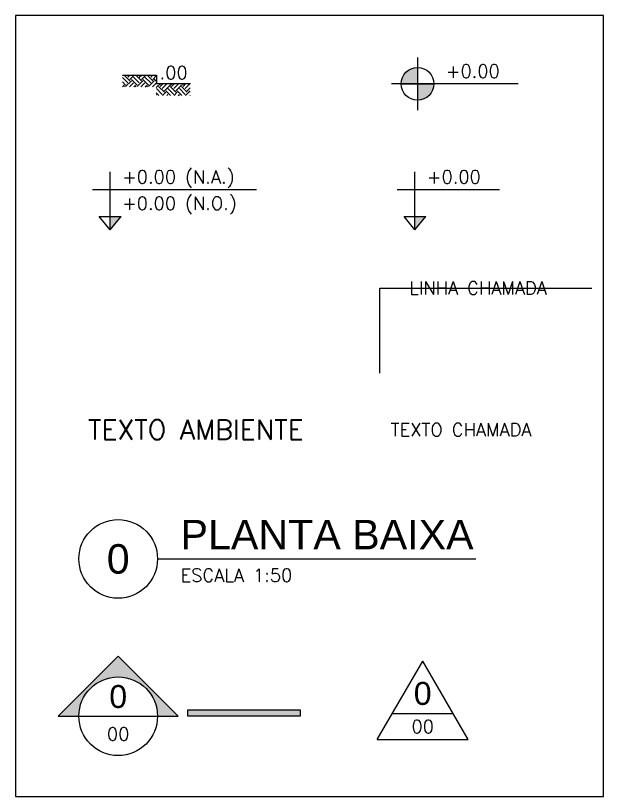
# Model space of a CAD drawing. Header units: millimetres. Extents: x -84873 to 45490, y -31 to 107079.
# Drawn here: x -84873 to -80389, y 31348 to 37306 of the extents above; entities that cross this region are included whole.
import ezdxf
from ezdxf.enums import TextEntityAlignment as Align

# ---------------------------------------------------------------- set-up
doc = ezdxf.new("R2010")
doc.units = ezdxf.units.MM
for name, color, linetype, true_color in [('ARQ-SÍMBOLOS', 2, 'Continuous', 0xffff00), ('ARQ-TEXTO2', 2, 'Continuous', 0xffff00), ('ARQ-TEXTO3', 3, 'Continuous', 0x00ff00), ('ARQ-TEXTO4', 4, 'Continuous', 0x00ffff), ('COTAS1', 30, 'Continuous', 0xff7f00)]:
    doc.layers.add(name, color=color, linetype=linetype, true_color=true_color)
doc.styles.add('QCADDimTextStyle', font='txt')
doc.styles.add('textstyle209', font='')
doc.styles.add('textstyle210', font='')
doc.styles.add('textstyle211', font='romans')
doc.styles.add('textstyle212', font='romans')
doc.styles.add('textstyle213', font='romans')
doc.styles.add('textstyle214', font='romans')
doc.styles.add('textstyle215', font='romans')
doc.styles.add('textstyle216', font='romans')
doc.styles.add('textstyle217', font='arial.ttf')
doc.styles.add('textstyle218', font='arial.ttf')
doc.styles.add('textstyle219', font='')
doc.styles.add('textstyle220', font='romans')
doc.styles.add('textstyle221', font='arial.ttf')
doc.styles.add('textstyle222', font='romans')
doc.styles.add('textstyle223', font='arial.ttf')
doc.styles.add('textstyle436', font='romans')
doc.styles.add('textstyle437', font='arial.ttf')
doc.styles.add('textstyle438', font='arial.ttf')
doc.styles.add('textstyle77', font='romans')
doc.styles.add('textstyle78', font='arial.ttf')
doc.styles.add('textstyle82', font='romans')
doc.styles.add('textstyle83', font='arial.ttf')
doc.styles.add('textstyle84', font='romans')
doc.styles.add('textstyle85', font='romans')
doc.styles.add('textstyle86', font='romans')
doc.styles.add('textstyle87', font='romans')
doc.styles.add('textstyle88', font='romans')
doc.styles.get('textstyle209').set_extended_font_data('romans')
doc.styles.get('textstyle210').set_extended_font_data('romans')
doc.styles.get('textstyle219').set_extended_font_data('romans')
doc.dimstyles.new('QCADDimStyle', dxfattribs={"dimscale": 0.5, "dimtxt": 0.2, "dimasz": 0.15, "dimexe": 0.1, "dimexo": 0.2, "dimgap": 0.15, "dimtad": 1, "dimtoh": 1, "dimzin": 4, "dimdsep": 46, "dimtxsty": 'QCADDimTextStyle', "dimcen": 0.09, "dimclrt": 2, "dimadec": 0, "dimazin": 0, "dimtfac": 1, "dimtdec": 4, "dimtofl": 0, "dimtmove": 2, "dimatfit": 3, "dimfxl": 1, "dimtolj": 1, "dimtzin": 0, "dimarcsym": 0})

# ---------------------------------------------------------------- blocks, each defined once
blk = doc.blocks.new('Nível_Planta')
at = {"layer": 'ARQ-SÍMBOLOS', "ltscale": 0.1, "true_color": 0xff0000, "transparency": 33554687}
h = blk.add_hatch(color=1, dxfattribs=at)
edge = h.paths.add_edge_path(flags=0)
edge.add_line((-0.25, 0), (0, 0))
edge.add_line((0, 0), (0, 0.25))
edge.add_arc((0, 0), 0.25, 90, 180)
edge = h.paths.add_edge_path(flags=0)
edge.add_line((0.25, 0), (0, 0))
edge.add_line((0, 0), (0, -0.25))
edge.add_arc((0, 0), 0.25, 270, 360)
at = {"layer": 'ARQ-SÍMBOLOS', "color": 1, "true_color": 0xff0000}
for p, q in [((0, 0.4), (0, -0.4)), ((1.535, 0), (-0.4, 0))]:
    blk.add_line(p, q, dxfattribs=at)
at = {"layer": 'ARQ-SÍMBOLOS', "color": 1, "ltscale": 0.1, "true_color": 0xff0000}
blk.add_line((-0.25, 0), (0.25, 0), dxfattribs=at)
at = {"layer": 'ARQ-SÍMBOLOS', "color": 1, "true_color": 0xff0000}
blk.add_circle((0, 0), 0.25, dxfattribs=at)
at = {"layer": 'ARQ-TEXTO2', "style": 'textstyle84'}
blk.add_attdef('NIVEL-ACABADO', text='', height=0.2, dxfattribs=at).set_placement((0.432, 0.034), align=Align.BOTTOM_LEFT)
blk = doc.blocks.new('Nível_Corte')
at = {"layer": 'ARQ-SÍMBOLOS', "true_color": 0xff0000, "transparency": 33554687}
blk.add_hatch(color=1, dxfattribs=at).paths.add_polyline_path([(0.167, 0.202), (0, 0.202), (0, 0)], flags=0)
at = {"layer": 'ARQ-SÍMBOLOS', "color": 1, "true_color": 0xff0000}
for p, q in [((0, 0), (0, 0.884)), ((-0.271, 0.613), (2.235, 0.613)), ((-0.167, 0.202), (0.167, 0.202)), ((0, 0), (-0.167, 0.202)), ((0, 0), (0.167, 0.202))]:
    blk.add_line(p, q, dxfattribs=at)
at = {"layer": 'ARQ-TEXTO2'}
for tag, style, p in [('NIVEL-ACABADO', 'textstyle86', (0.182, 0.647)), ('NIVEL-OSSO', 'textstyle85', (0.182, 0.244))]:
    blk.add_attdef(tag, text='', height=0.2, dxfattribs=dict(at, style=style)).set_placement(p, align=Align.BOTTOM_LEFT)
blk = doc.blocks.new('Nível_Fachada')
at = {"layer": 'ARQ-SÍMBOLOS', "true_color": 0xff0000, "transparency": 33554687}
blk.add_hatch(color=1, dxfattribs=at).paths.add_polyline_path([(0.167, 0.202), (0, 0.202), (0, 0)], flags=0)
at = {"layer": 'ARQ-SÍMBOLOS', "color": 1, "true_color": 0xff0000}
for p, q in [((0, 0), (0, 0.884)), ((-0.271, 0.613), (1.29, 0.613)), ((-0.167, 0.202), (0.167, 0.202)), ((0, 0), (-0.167, 0.202)), ((0, 0), (0.167, 0.202))]:
    blk.add_line(p, q, dxfattribs=at)
at = {"layer": 'ARQ-TEXTO2', "style": 'textstyle87'}
blk.add_attdef('NIVEL-ACABADO', text='', height=0.2, dxfattribs=at).set_placement((0.182, 0.647), align=Align.BOTTOM_LEFT)
blk = doc.blocks.new('Desnível')
at = {"layer": 'ARQ-SÍMBOLOS', "ltscale": 0.1, "true_color": 0x808080, "transparency": 33554687}
h = blk.add_hatch(dxfattribs=at)
h.set_pattern_fill('EARTH', color=8, scale=0.0195, angle=45, style=0, pattern_type=0)
h.set_pattern_definition([(45, (-400.02996, -104.62736), (0, 0.175114994), [0.123825, -0.123825]), (45, (-400.0628, -104.59453), (0, 0.175114994), [0.123825, -0.123825]), (45, (-400.09563, -104.56169), (0, 0.175114994), [0.123825, -0.123825]), (135, (-400.09563, -104.5398), (-0.175114994, -2e-17), [0.123825, -0.123825]), (135, (-400.0628, -104.50697), (-0.175114994, -2e-17), [0.123825, -0.123825]), (135, (-400.02996, -104.47414), (-0.175114994, -2e-17), [0.123825, -0.123825])])
h.paths.add_polyline_path([(-0.003, 0.13), (-0.52, 0.13), (-0.52, -0.052), (-0.003, -0.052)], flags=0)
h.paths.add_polyline_path([(0.514, 0), (-0.003, 0), (-0.003, -0.182), (0.514, -0.182)], flags=0)
at = {"layer": 'ARQ-SÍMBOLOS', "color": 1, "true_color": 0xff0000}
for p, q in [((-0.52, 0.13), (0, 0.13)), ((0, 0.13), (0, 0)), ((0, 0), (0.517, 0))]:
    blk.add_line(p, q, dxfattribs=at)
at = {"layer": 'ARQ-TEXTO2', "style": 'textstyle88'}
blk.add_attdef('DESNIVEL', text='', height=0.2, dxfattribs=at).set_placement((0.048, 0.007), align=Align.BOTTOM_LEFT)
blk = doc.blocks.new('*U74')
at = {"layer": 'ARQ-SÍMBOLOS'}
blk.add_line((0.6, 0), (5.458, 0), dxfattribs=at)
blk.add_circle((0, 0), 0.6, dxfattribs=at)
at = {"layer": 'ARQ-TEXTO2', "style": 'textstyle436'}
blk.add_attdef('ESCALA1', text='', height=0.2, dxfattribs=at).set_placement((0.951, -0.149), align=Align.TOP_LEFT)
at = {"layer": 'ARQ-TEXTO4', "style": 'textstyle438'}
blk.add_attdef('TITULODODESENHO', (0.951, 0.146), '', height=0.45, dxfattribs=at)
at = {"layer": 'ARQ-TEXTO4', "style": 'textstyle437'}
blk.add_attdef('0', text='', height=0.45, dxfattribs=at).set_placement((0, 0), align=Align.MIDDLE)
blk = doc.blocks.new('Símbolo_Corte')
at = {"layer": 'ARQ-SÍMBOLOS', "transparency": 33554687}
h = blk.add_hatch(color=256, dxfattribs=at)
edge = h.paths.add_edge_path(flags=0)
edge.add_line((0, 0.915), (-0.915, 0))
edge.add_line((-0.915, 0), (-0.6, 0))
edge.add_arc((0, 0), 0.6, 0, 180, ccw=False)
edge.add_line((0.6, 0), (0.915, 0))
edge.add_line((0.915, 0), (0, 0.915))
at = {"layer": 'ARQ-SÍMBOLOS', "ltscale": 0.1, "transparency": 33554687}
blk.add_hatch(color=256, dxfattribs=at).paths.add_polyline_path([(1.063, 0.1), (2.775, 0.1), (2.775, 0), (1.063, 0)], flags=0)
at = {"layer": 'ARQ-SÍMBOLOS'}
for p, q in [((-0.915, 0), (-0.6, 0)), ((0.6, 0), (0.915, 0))]:
    blk.add_line(p, q, dxfattribs=at)
at = {"layer": 'ARQ-SÍMBOLOS', "color": 4, "true_color": 0x00ffff}
blk.add_line((-0.6, 0), (0.6, 0), dxfattribs=at)
at = {"layer": 'ARQ-SÍMBOLOS'}
blk.add_lwpolyline([(-0.915, 0), (0, 0.915), (0.915, 0)], dxfattribs=at)
blk.add_lwpolyline([(1.063, 0.1), (2.775, 0.1), (2.775, 0), (1.063, 0)], close=True, dxfattribs=at)
blk.add_circle((0, 0), 0.6, dxfattribs=at)
at = {"layer": 'ARQ-TEXTO2', "style": 'textstyle77'}
blk.add_attdef('NUMERO-FOLHA', text='', height=0.2, dxfattribs=at).set_placement((0, -0.271), align=Align.MIDDLE_CENTER)
at = {"layer": 'ARQ-TEXTO4', "style": 'textstyle78'}
blk.add_attdef('NUMERO-DESENHO-NA-FOLHA', text='', height=0.35, dxfattribs=at).set_placement((0, 0.301), align=Align.MIDDLE_CENTER)
blk = doc.blocks.new('Símbolo_Fachada')
at = {"layer": 'ARQ-SÍMBOLOS', "ltscale": 0.1}
for p, q in [((-0.693, -0.399), (0, 0.801)), ((0.693, -0.399), (0, 0.801)), ((-0.693, -0.399), (0.693, -0.399))]:
    blk.add_line(p, q, dxfattribs=at)
at = {"layer": 'ARQ-SÍMBOLOS', "color": 4, "ltscale": 0.1, "true_color": 0x00ffff}
blk.add_line((-0.463, 0), (0.463, 0), dxfattribs=at)
at = {"layer": 'ARQ-TEXTO2', "style": 'textstyle82'}
blk.add_attdef('NUMERO-FOLHA', text='', height=0.2, dxfattribs=at).set_placement((0, -0.199), align=Align.MIDDLE_CENTER)
at = {"layer": 'ARQ-TEXTO4', "style": 'textstyle83'}
blk.add_attdef('NUMERO-DESENHO-NA-FOLHA', text='', height=0.35, dxfattribs=at).set_placement((0, 0.306), align=Align.MIDDLE_CENTER)

msp = doc.modelspace()

# ---------------------------------------------------------------- linework, layer by layer
msp.add_lwpolyline([(-84873.4, 31347.8), (-80389, 31347.8), (-80389, 37306.2), (-84873.4, 37306.2)], close=True)

# ---------------------------------------------------------------- block references
at = {"layer": 'ARQ-SÍMBOLOS'}
ref = msp.add_blockref('Nível_Planta', (-81806.8, 36785.7), dxfattribs=dict(at, xscale=500, yscale=500, zscale=500))
ref.add_attrib('NIVEL-ACABADO', '+0.00', dxfattribs={"layer": 'ARQ-TEXTO2', "height": 100, "style": 'textstyle211'}).set_placement((-81590.6, 36802.6), align=Align.BOTTOM_LEFT)
ref = msp.add_blockref('Desnível', (-83798.7, 36787.7), dxfattribs=dict(at, xscale=500, yscale=500, zscale=500))
ref.add_attrib('DESNIVEL', '.00', dxfattribs={"layer": 'ARQ-TEXTO2', "height": 100, "style": 'textstyle215'}).set_placement((-83774.9, 36791), align=Align.BOTTOM_LEFT)
ref = msp.add_blockref('Nível_Corte', (-84151.8, 35672.1), dxfattribs=dict(at, xscale=500, yscale=500, zscale=500))
ref.add_attrib('NIVEL-OSSO', '+0.00 (N.O.)', dxfattribs={"layer": 'ARQ-TEXTO2', "height": 100, "style": 'textstyle212'}).set_placement((-84060.6, 35794), align=Align.BOTTOM_LEFT)
ref.add_attrib('NIVEL-ACABADO', '+0.00 (N.A.)', dxfattribs={"layer": 'ARQ-TEXTO2', "height": 100, "style": 'textstyle213'}).set_placement((-84060.6, 35995.5), align=Align.BOTTOM_LEFT)
ref = msp.add_blockref('Nível_Fachada', (-81826.5, 35672.1), dxfattribs=dict(at, xscale=500, yscale=500, zscale=500))
ref.add_attrib('NIVEL-ACABADO', '+0.00 ', dxfattribs={"layer": 'ARQ-TEXTO2', "height": 100, "style": 'textstyle214'}).set_placement((-81735.3, 35995.5), align=Align.BOTTOM_LEFT)
ref = msp.add_blockref('*U74', (-84090.6, 33160.2), dxfattribs=dict(at, xscale=500, yscale=500, zscale=500))
ref.add_attrib('ESCALA1', 'ESCALA 1:50', dxfattribs={"layer": 'ARQ-TEXTO2', "height": 100, "style": 'textstyle216'}).set_placement((-83615.1, 33085.5), align=Align.TOP_LEFT)
ref.add_attrib('0', '0', dxfattribs={"layer": 'ARQ-TEXTO4', "height": 225, "style": 'textstyle217'}).set_placement((-84090.6, 33160.2), align=Align.MIDDLE)
ref.add_attrib('TITULODODESENHO', 'PLANTA BAIXA', (-83615.1, 33233.1), dxfattribs={"layer": 'ARQ-TEXTO4', "height": 225, "style": 'textstyle218'})
at = {"layer": 'ARQ-SÍMBOLOS', "ltscale": 0.03}
ref = msp.add_blockref('Símbolo_Corte', (-84090.6, 31959.4), dxfattribs=dict(at, xscale=500, yscale=500, zscale=500))
ref.add_attrib('NUMERO-FOLHA', '00', dxfattribs={"layer": 'ARQ-TEXTO2', "ltscale": 0.03, "height": 100, "style": 'textstyle220'}).set_placement((-84090.6, 31823.9), align=Align.MIDDLE_CENTER)
ref.add_attrib('NUMERO-DESENHO-NA-FOLHA', '0', dxfattribs={"layer": 'ARQ-TEXTO4', "ltscale": 0.03, "height": 175, "style": 'textstyle221'}).set_placement((-84090.6, 32110), align=Align.MIDDLE_CENTER)
ref = msp.add_blockref('Símbolo_Fachada', (-81767.5, 31980.2), dxfattribs=dict(at, xscale=500, yscale=500, zscale=500))
ref.add_attrib('NUMERO-FOLHA', '00', dxfattribs={"layer": 'ARQ-TEXTO2', "ltscale": 0.03, "height": 100, "style": 'textstyle222'}).set_placement((-81767.5, 31880.6), align=Align.MIDDLE_CENTER)
ref.add_attrib('NUMERO-DESENHO-NA-FOLHA', '0', dxfattribs={"layer": 'ARQ-TEXTO4', "ltscale": 0.03, "height": 175, "style": 'textstyle223'}).set_placement((-81767.5, 32133.4), align=Align.MIDDLE_CENTER)

# ---------------------------------------------------------------- texts
at = {"layer": 'ARQ-TEXTO2', "insert": (-82012.9, 34196), "char_height": 100, "attachment_point": 1, "style": 'textstyle210'}
msp.add_mtext('TEXTO CHAMADA', dxfattribs=at)
at = {"layer": 'ARQ-TEXTO3', "insert": (-83498.5, 34146.3), "char_height": 150, "attachment_point": 5, "style": 'textstyle209'}
msp.add_mtext('TEXTO AMBIENTE', dxfattribs=at)
at = {"layer": 'COTAS1', "color": 2, "true_color": 0xffff00, "insert": (-81870.2, 35277.1), "char_height": 100, "attachment_point": 1, "style": 'textstyle219'}
msp.add_mtext('LINHA CHAMADA', dxfattribs=at)

# ---------------------------------------------------------------- leaders
at = {"layer": 'COTAS1'}
msp.add_leader([(-82095.2, 34578.4), (-82095.2, 35227.1), (-81795.2, 35227.1), (-80477.1, 35227.1)], dimstyle='QCADDimStyle', dxfattribs=at)

doc.saveas('drawing.dxf')
